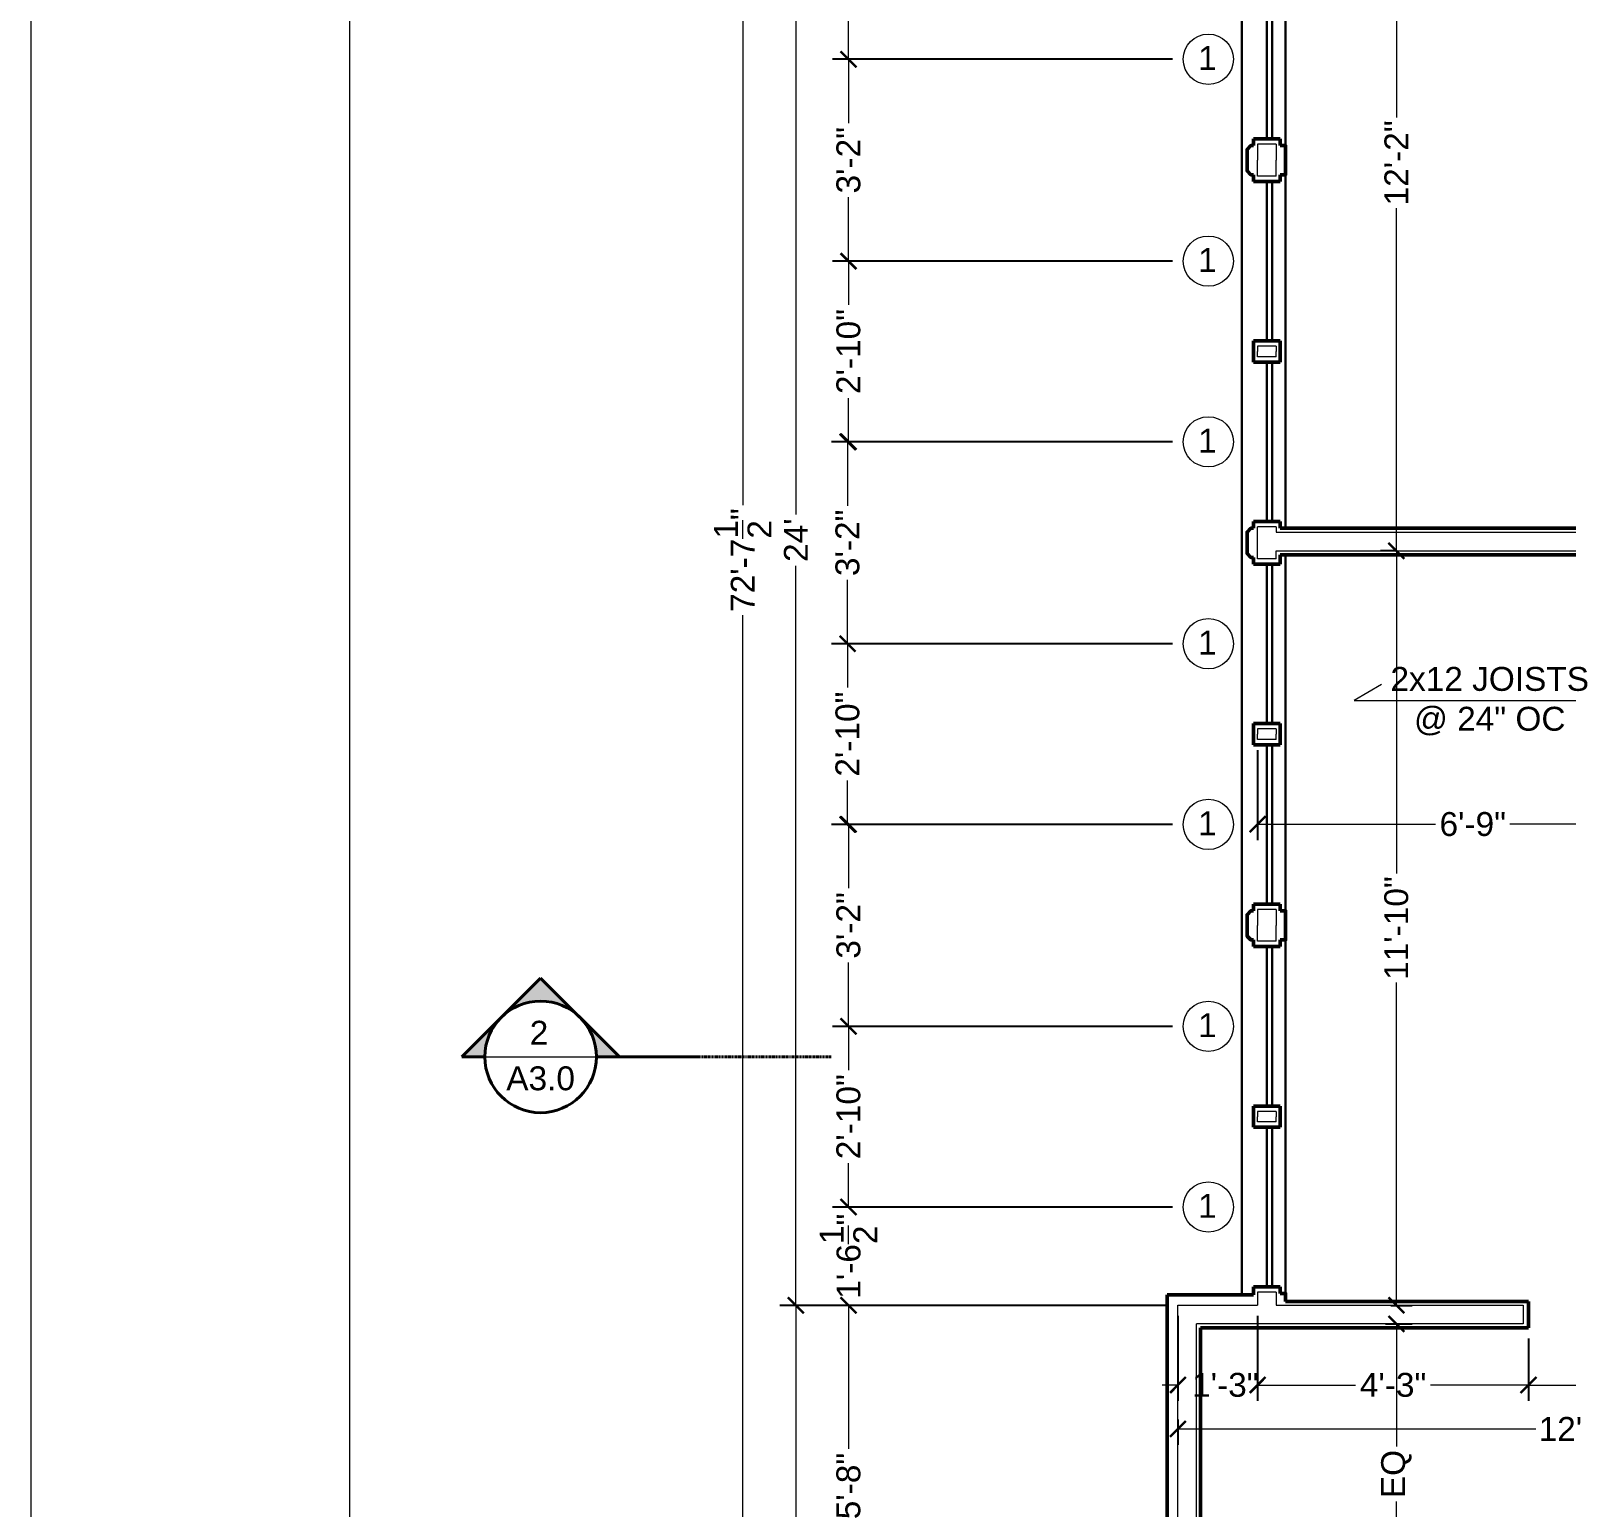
# Model space of a CAD drawing. Header units: inches. Extents: x -4969 to 16721, y 2489 to 24693.
# Drawn here: x 84 to 373.1, y 7259.3 to 7537.1 of the extents above; entities that cross this region are included whole.
import ezdxf

# ---------------------------------------------------------------- set-up
doc = ezdxf.new("R2010")
doc.units = ezdxf.units.IN
doc.header["$MEASUREMENT"] = 0
doc.linetypes.add('CENTER', pattern=[2, 1.25, -0.25, 0.25, -0.25])
doc.layers.get('0').update_dxf_attribs({"lineweight": 5})
doc.layers.add('0-NPLT', color=1, linetype='Continuous', plot=False)
for name, color, linetype, lineweight in [('1', 1, 'Continuous', 9), ('2', 6, 'Continuous', 20), ('3', 3, 'Continuous', 30), ('5', 4, 'Continuous', 50), ('A-DIMSx', 7, 'Continuous', 9), ('A-LINK', 7, 'Continuous', 40), ('A-SYMB', 7, 'Continuous', 20), ('A-TEXTx', 7, 'Continuous', 20)]:
    doc.layers.add(name, color=color, linetype=linetype, lineweight=lineweight)
doc.styles.get("Standard").update_dxf_attribs({"font": 'Arial.ttf'})
doc.dimstyles.get("Standard").update_dxf_attribs({"dimtxt": 3, "dimasz": 2, "dimexe": 0.03125, "dimexo": 0.0625, "dimgap": 0.03125, "dimtad": 0, "dimtoh": 1, "dimdec": 4, "dimlfac": 0.99985, "dimzin": 0, "dimdsep": 46, "dimlunit": 4, "dimtxsty": 'Standard', "dimblk": 'ARCHTICK', "dimblk1": 'ARCHTICK', "dimblk2": 'ARCHTICK', "dimcen": 0.09, "dimclrt": 256, "dimadec": 0, "dimazin": 0, "dimtfac": 1, "dimtdec": 4, "dimtofl": 0, "dimtmove": 0, "dimatfit": 3, "dimfxl": 1, "dimtolj": 1, "dimtzin": 0, "dimarcsym": 0})

# ---------------------------------------------------------------- blocks, each defined once
blk = doc.blocks.new('_ArchTick')
at = {"color": 0, "linetype": 'ByBlock', "lineweight": 0, "const_width": 0.15}
blk.add_lwpolyline([(-0.5, -0.5), (0.5, 0.5)], dxfattribs=at)
blk = doc.blocks.new('*D21')
at = {"layer": 'A-DIMSx', "color": 0, "lineweight": -2, "ltscale": 0.1, "transparency": 16777216}
for p, q in [((315, 7295.27), (315, 7279.28)), ((366, 7291.02), (366, 7279.28))]:
    blk.add_line(p, q, dxfattribs=at)
at = {"layer": 'A-DIMSx', "color": 0, "lineweight": 5, "ltscale": 0.1, "transparency": 16777216}
for p, q in [((315, 7282.28), (333.42, 7282.28)), ((366, 7282.28), (347.57, 7282.28))]:
    blk.add_line(p, q, dxfattribs=at)
at = {"layer": 'Defpoints', "color": 0, "ltscale": 0.1, "transparency": 16777216}
for p in [(315, 7297.27), (366, 7293.02), (366, 7282.28)]:
    blk.add_point(p, dxfattribs=at)
at = {"layer": 'A-DIMSx', "color": 0, "lineweight": 5, "ltscale": 0.1, "transparency": 16777216, "xscale": 3, "yscale": 3, "zscale": 3, "rotation": 180}
blk.add_blockref('_ArchTick', (315, 7282.28), dxfattribs=at)
at = {"layer": 'A-DIMSx', "color": 0, "lineweight": 5, "ltscale": 0.1, "transparency": 16777216, "xscale": 3, "yscale": 3, "zscale": 3}
blk.add_blockref('_ArchTick', (366, 7282.28), dxfattribs=at)
at = {"layer": 'A-DIMSx', "ltscale": 0.1, "transparency": 16777216, "insert": (340.5, 7282.28), "char_height": 4.5, "attachment_point": 5}
blk.add_mtext('\\A1;4\'-3"', dxfattribs=at)
blk = doc.blocks.new('*D24')
at = {"layer": 'A-DIMSx', "color": 0, "lineweight": -2, "ltscale": 0.1, "transparency": 16777216}
for p, q in [((300, 7275.79), (300, 7271.01)), ((444, 7274.82), (444, 7271.01))]:
    blk.add_line(p, q, dxfattribs=at)
at = {"layer": 'A-DIMSx', "color": 0, "lineweight": 5, "ltscale": 0.1, "transparency": 16777216}
for p, q in [((300, 7274.01), (367.39, 7274.01)), ((444, 7274.01), (376.6, 7274.01))]:
    blk.add_line(p, q, dxfattribs=at)
at = {"layer": 'Defpoints', "color": 0, "ltscale": 0.1, "transparency": 16777216}
for p in [(300, 7277.79), (444, 7276.82), (444, 7274.01)]:
    blk.add_point(p, dxfattribs=at)
at = {"layer": 'A-DIMSx', "color": 0, "lineweight": 5, "ltscale": 0.1, "transparency": 16777216, "xscale": 3, "yscale": 3, "zscale": 3, "rotation": 180}
blk.add_blockref('_ArchTick', (300, 7274.01), dxfattribs=at)
at = {"layer": 'A-DIMSx', "color": 0, "lineweight": 5, "ltscale": 0.1, "transparency": 16777216, "xscale": 3, "yscale": 3, "zscale": 3}
blk.add_blockref('_ArchTick', (444, 7274.01), dxfattribs=at)
at = {"layer": 'A-DIMSx', "ltscale": 0.1, "transparency": 16777216, "insert": (372, 7274.01), "char_height": 4.5, "attachment_point": 5}
blk.add_mtext("\\A1;12'", dxfattribs=at)
blk = doc.blocks.new('*D26')
at = {"layer": 'A-DIMSx', "color": 0, "lineweight": -2, "ltscale": 0.1, "transparency": 16777216}
for p, q in [((298, 7297.27), (234.97, 7297.27)), ((272, 7229.27), (234.97, 7229.27))]:
    blk.add_line(p, q, dxfattribs=at)
at = {"layer": 'A-DIMSx', "color": 0, "lineweight": 5, "ltscale": 0.1, "transparency": 16777216}
for p, q in [((237.97, 7297.27), (237.97, 7270.26)), ((237.97, 7229.27), (237.97, 7256.29))]:
    blk.add_line(p, q, dxfattribs=at)
at = {"layer": 'Defpoints', "color": 0, "ltscale": 0.1, "transparency": 16777216}
for p in [(300, 7297.27), (237.97, 7229.27), (274, 7229.27)]:
    blk.add_point(p, dxfattribs=at)
at = {"layer": 'A-DIMSx', "color": 0, "lineweight": 5, "ltscale": 0.1, "transparency": 16777216, "xscale": 3, "yscale": 3, "zscale": 3}
for p, rotation in [((237.97, 7297.27), 90), ((237.97, 7229.27), 270)]:
    blk.add_blockref('_ArchTick', p, dxfattribs=dict(at, rotation=rotation))
at = {"layer": 'A-DIMSx', "ltscale": 0.1, "transparency": 16777216, "insert": (237.97, 7263.27), "char_height": 4.5, "attachment_point": 5, "rotation": 90}
blk.add_mtext('\\A1;5\'-8"', dxfattribs=at)
blk = doc.blocks.new('*D29')
at = {"layer": 'A-DIMSx', "color": 0, "lineweight": -2, "ltscale": 0.1, "transparency": 16777216}
for p, q in [((298, 7297.27), (225.06, 7297.27)), ((298, 7105.27), (225.06, 7105.27))]:
    blk.add_line(p, q, dxfattribs=at)
at = {"layer": 'A-DIMSx', "color": 0, "lineweight": 5, "ltscale": 0.1, "transparency": 16777216}
for p, q in [((228.06, 7297.27), (228.06, 7205.88)), ((228.06, 7105.27), (228.06, 7196.67))]:
    blk.add_line(p, q, dxfattribs=at)
at = {"layer": 'Defpoints', "color": 0, "ltscale": 0.1, "transparency": 16777216}
for p in [(228.06, 7297.27), (300, 7297.27), (300, 7105.27)]:
    blk.add_point(p, dxfattribs=at)
at = {"layer": 'A-DIMSx', "color": 0, "lineweight": 5, "ltscale": 0.1, "transparency": 16777216, "xscale": 3, "yscale": 3, "zscale": 3}
for p, rotation in [((228.06, 7297.27), 90), ((228.06, 7105.27), 270)]:
    blk.add_blockref('_ArchTick', p, dxfattribs=dict(at, rotation=rotation))
at = {"layer": 'A-DIMSx', "ltscale": 0.1, "transparency": 16777216, "insert": (228.06, 7201.27), "char_height": 4.5, "attachment_point": 5, "rotation": 90}
blk.add_mtext("\\A1;16'", dxfattribs=at)
blk = doc.blocks.new('*D130')
at = {"layer": 'A-DIMSx', "color": 0, "lineweight": -2, "ltscale": 0.1, "transparency": 16777216}
for p, q in [((339.1, 7293.77), (344.12, 7293.77)), ((336.25, 7237.27), (344.12, 7237.27))]:
    blk.add_line(p, q, dxfattribs=at)
at = {"layer": 'A-DIMSx', "color": 0, "lineweight": 5, "ltscale": 0.1, "transparency": 16777216}
for p, q in [((341.12, 7293.77), (341.12, 7270.7)), ((341.12, 7237.27), (341.12, 7260.35))]:
    blk.add_line(p, q, dxfattribs=at)
at = {"layer": 'Defpoints', "color": 0, "ltscale": 0.1, "transparency": 16777216}
for p in [(337.1, 7293.77), (341.12, 7293.77), (334.25, 7237.27)]:
    blk.add_point(p, dxfattribs=at)
at = {"layer": 'A-DIMSx', "color": 0, "lineweight": 5, "ltscale": 0.1, "transparency": 16777216, "xscale": 3, "yscale": 3, "zscale": 3}
for p, rotation in [((341.12, 7293.77), 90), ((341.12, 7237.27), 270)]:
    blk.add_blockref('_ArchTick', p, dxfattribs=dict(at, rotation=rotation))
at = {"layer": 'A-DIMSx', "ltscale": 0.1, "transparency": 16777216, "insert": (341.12, 7265.52), "char_height": 4.5, "attachment_point": 5, "rotation": 90}
blk.add_mtext('\\A1;EQ', dxfattribs=at)
blk = doc.blocks.new('BORDER 11X17')
at = {"layer": '0-NPLT', "lineweight": 9, "ltscale": 0.1}
blk.add_lwpolyline([(29864.74, -10461.77), (29048.74, -10461.77), (29048.74, -10989.77), (29864.74, -10989.77), (29864.74, -10461.77)], dxfattribs=at)
blk.add_lwpolyline([(29792.74, -10473.77), (29078.74, -10473.77), (29078.74, -10977.77), (29792.74, -10977.77)], close=True, dxfattribs=at)
blk = doc.blocks.new('*D400')
at = {"layer": 'A-DIMSx', "color": 0, "lineweight": -2, "ltscale": 0.1, "transparency": 16777216}
for p, q in [((366, 7291.02), (366, 7279.28)), ((390, 7291.02), (390, 7279.28))]:
    blk.add_line(p, q, dxfattribs=at)
at = {"layer": 'A-DIMSx', "color": 0, "lineweight": 5, "ltscale": 0.1, "transparency": 16777216}
for p, q in [((366, 7282.28), (374.89, 7282.28)), ((390, 7282.28), (381.1, 7282.28))]:
    blk.add_line(p, q, dxfattribs=at)
at = {"layer": 'Defpoints', "color": 0, "ltscale": 0.1, "transparency": 16777216}
for p in [(366, 7293.02), (390, 7293.02), (390, 7282.28)]:
    blk.add_point(p, dxfattribs=at)
at = {"layer": 'A-DIMSx', "color": 0, "lineweight": 5, "ltscale": 0.1, "transparency": 16777216, "xscale": 3, "yscale": 3, "zscale": 3, "rotation": 180}
blk.add_blockref('_ArchTick', (366, 7282.28), dxfattribs=at)
at = {"layer": 'A-DIMSx', "color": 0, "lineweight": 5, "ltscale": 0.1, "transparency": 16777216, "xscale": 3, "yscale": 3, "zscale": 3}
blk.add_blockref('_ArchTick', (390, 7282.28), dxfattribs=at)
at = {"layer": 'A-DIMSx', "ltscale": 0.1, "transparency": 16777216, "insert": (378, 7282.28), "char_height": 4.5, "attachment_point": 5}
blk.add_mtext("\\A1;2'", dxfattribs=at)
blk = doc.blocks.new('*D405')
at = {"layer": 'A-DIMSx', "color": 0, "lineweight": 5, "ltscale": 0.1, "transparency": 16777216}
for p, q in [((237.97, 7315.77), (237.97, 7318.77)), ((237.97, 7297.27), (237.97, 7294.27))]:
    blk.add_line(p, q, dxfattribs=at)
at = {"layer": 'A-DIMSx', "color": 0, "lineweight": -2, "ltscale": 0.1, "transparency": 16777216}
for p, q in [((298.99, 7315.77), (234.97, 7315.77)), ((298, 7297.27), (234.97, 7297.27))]:
    blk.add_line(p, q, dxfattribs=at)
at = {"layer": 'Defpoints', "color": 0, "ltscale": 0.1, "transparency": 16777216}
for p in [(237.97, 7315.77), (300.99, 7315.77), (300, 7297.27)]:
    blk.add_point(p, dxfattribs=at)
at = {"layer": 'A-DIMSx', "color": 0, "lineweight": 5, "ltscale": 0.1, "transparency": 16777216, "xscale": 3, "yscale": 3, "zscale": 3}
for p, rotation in [((237.97, 7315.77), 270), ((237.97, 7297.27), 90)]:
    blk.add_blockref('_ArchTick', p, dxfattribs=dict(at, rotation=rotation))
at = {"layer": 'A-DIMSx', "ltscale": 0.1, "transparency": 16777216, "insert": (237.97, 7306.52), "char_height": 4.5, "attachment_point": 5, "rotation": 90}
blk.add_mtext('\\A1;1\'-6{\\H1x;\\S1/2;}"', dxfattribs=at)
blk = doc.blocks.new('glazed porch')
at = {"layer": '1'}
for p, q in [((3378.96, 7427.53), (3378.96, 7430.53)), ((3382.46, 7427.53), (3382.46, 7430.53)), ((3382.46, 7427.53), (3378.96, 7427.53)), ((3382.46, 7395.53), (3378.96, 7395.53)), ((3378.96, 7395.53), (3378.96, 7394.53)), ((3382.46, 7395.53), (3382.46, 7394.53))]:
    blk.add_line(p, q, dxfattribs=at)
at = {"layer": '3'}
for p, q in [((3375.96, 7394.53), (3375.96, 7430.53)), ((3384.21, 7427.78), (3384.21, 7394.53)), ((3380.68, 7396.53), (3380.68, 7426.53)), ((3381.68, 7396.53), (3381.68, 7426.53))]:
    blk.add_line(p, q, dxfattribs=at)
at = {"layer": '5'}
for p, q in [((3378.21, 7426.53), (3378.21, 7427.78)), ((3383.21, 7426.53), (3383.21, 7427.78)), ((3383.21, 7426.53), (3378.21, 7426.53)), ((3383.21, 7396.53), (3378.21, 7396.53)), ((3378.21, 7396.53), (3378.21, 7394.53)), ((3383.21, 7396.53), (3383.21, 7394.53))]:
    blk.add_line(p, q, dxfattribs=at)
for points in [[(3376.96, 7430.53), (3376.96, 7428.53), (3377.71, 7427.78), (3378.21, 7427.78)], [(3384.21, 7430.53), (3384.21, 7427.78), (3383.21, 7427.78)]]:
    blk.add_lwpolyline(points, dxfattribs=at)
blk = doc.blocks.new('*D427')
at = {"layer": 'A-DIMSx', "color": 0, "lineweight": -2, "ltscale": 0.1, "transparency": 16777216}
for p, q in [((298.99, 7349.77), (234.97, 7349.77)), ((298.99, 7315.77), (234.97, 7315.77))]:
    blk.add_line(p, q, dxfattribs=at)
at = {"layer": 'A-DIMSx', "color": 0, "lineweight": 5, "ltscale": 0.1, "transparency": 16777216}
for p, q in [((237.97, 7349.77), (237.97, 7341.54)), ((237.97, 7315.77), (237.97, 7324.01))]:
    blk.add_line(p, q, dxfattribs=at)
at = {"layer": 'Defpoints', "color": 0, "ltscale": 0.1, "transparency": 16777216}
for p in [(237.97, 7349.77), (300.99, 7349.77), (300.99, 7315.77)]:
    blk.add_point(p, dxfattribs=at)
at = {"layer": 'A-DIMSx', "color": 0, "lineweight": 5, "ltscale": 0.1, "transparency": 16777216, "xscale": 3, "yscale": 3, "zscale": 3}
for p, rotation in [((237.97, 7349.77), 90), ((237.97, 7315.77), 270)]:
    blk.add_blockref('_ArchTick', p, dxfattribs=dict(at, rotation=rotation))
at = {"layer": 'A-DIMSx', "ltscale": 0.1, "transparency": 16777216, "insert": (237.97, 7332.77), "char_height": 4.5, "attachment_point": 5, "rotation": 90}
blk.add_mtext('\\A1;2\'-10"', dxfattribs=at)
blk = doc.blocks.new('*D428')
at = {"layer": 'A-DIMSx', "color": 0, "lineweight": -2, "ltscale": 0.1, "transparency": 16777216}
for p, q in [((298.99, 7421.77), (234.79, 7421.77)), ((298.99, 7387.77), (234.79, 7387.77))]:
    blk.add_line(p, q, dxfattribs=at)
at = {"layer": 'A-DIMSx', "color": 0, "lineweight": 5, "ltscale": 0.1, "transparency": 16777216}
for p, q in [((237.79, 7421.77), (237.79, 7413.54)), ((237.79, 7387.77), (237.79, 7396.01))]:
    blk.add_line(p, q, dxfattribs=at)
at = {"layer": 'Defpoints', "color": 0, "ltscale": 0.1, "transparency": 16777216}
for p in [(237.79, 7421.77), (300.99, 7421.77), (300.99, 7387.77)]:
    blk.add_point(p, dxfattribs=at)
at = {"layer": 'A-DIMSx', "color": 0, "lineweight": 5, "ltscale": 0.1, "transparency": 16777216, "xscale": 3, "yscale": 3, "zscale": 3}
for p, rotation in [((237.79, 7421.77), 90), ((237.79, 7387.77), 270)]:
    blk.add_blockref('_ArchTick', p, dxfattribs=dict(at, rotation=rotation))
at = {"layer": 'A-DIMSx', "ltscale": 0.1, "transparency": 16777216, "insert": (237.79, 7404.77), "char_height": 4.5, "attachment_point": 5, "rotation": 90}
blk.add_mtext('\\A1;2\'-10"', dxfattribs=at)
blk = doc.blocks.new('*D429')
at = {"layer": 'A-DIMSx', "color": 0, "lineweight": -2, "ltscale": 0.1, "transparency": 16777216}
for p, q in [((298.99, 7459.77), (234.79, 7459.77)), ((298.99, 7421.77), (234.79, 7421.77))]:
    blk.add_line(p, q, dxfattribs=at)
at = {"layer": 'A-DIMSx', "color": 0, "lineweight": 5, "ltscale": 0.1, "transparency": 16777216}
for p, q in [((237.79, 7459.77), (237.79, 7447.75)), ((237.79, 7421.77), (237.79, 7433.8))]:
    blk.add_line(p, q, dxfattribs=at)
at = {"layer": 'Defpoints', "color": 0, "ltscale": 0.1, "transparency": 16777216}
for p in [(237.79, 7459.77), (300.99, 7459.77), (300.99, 7421.77)]:
    blk.add_point(p, dxfattribs=at)
at = {"layer": 'A-DIMSx', "color": 0, "lineweight": 5, "ltscale": 0.1, "transparency": 16777216, "xscale": 3, "yscale": 3, "zscale": 3}
for p, rotation in [((237.79, 7459.77), 90), ((237.79, 7421.77), 270)]:
    blk.add_blockref('_ArchTick', p, dxfattribs=dict(at, rotation=rotation))
at = {"layer": 'A-DIMSx', "ltscale": 0.1, "transparency": 16777216, "insert": (237.79, 7440.77), "char_height": 4.5, "attachment_point": 5, "rotation": 90}
blk.add_mtext('\\A1;3\'-2"', dxfattribs=at)
blk = doc.blocks.new('*D430')
at = {"layer": 'A-DIMSx', "color": 0, "lineweight": -2, "ltscale": 0.1, "transparency": 16777216}
for p, q in [((298.99, 7493.77), (234.97, 7493.77)), ((298.99, 7459.77), (234.97, 7459.77))]:
    blk.add_line(p, q, dxfattribs=at)
at = {"layer": 'A-DIMSx', "color": 0, "lineweight": 5, "ltscale": 0.1, "transparency": 16777216}
for p, q in [((237.97, 7493.77), (237.97, 7485.54)), ((237.97, 7459.77), (237.97, 7468.01))]:
    blk.add_line(p, q, dxfattribs=at)
at = {"layer": 'Defpoints', "color": 0, "ltscale": 0.1, "transparency": 16777216}
for p in [(237.97, 7493.77), (300.99, 7493.77), (300.99, 7459.77)]:
    blk.add_point(p, dxfattribs=at)
at = {"layer": 'A-DIMSx', "color": 0, "lineweight": 5, "ltscale": 0.1, "transparency": 16777216, "xscale": 3, "yscale": 3, "zscale": 3}
for p, rotation in [((237.97, 7493.77), 90), ((237.97, 7459.77), 270)]:
    blk.add_blockref('_ArchTick', p, dxfattribs=dict(at, rotation=rotation))
at = {"layer": 'A-DIMSx', "ltscale": 0.1, "transparency": 16777216, "insert": (237.97, 7476.77), "char_height": 4.5, "attachment_point": 5, "rotation": 90}
blk.add_mtext('\\A1;2\'-10"', dxfattribs=at)
blk = doc.blocks.new('*D431')
at = {"layer": 'A-DIMSx', "color": 0, "lineweight": -2, "ltscale": 0.1, "transparency": 16777216}
for p, q in [((298.99, 7531.77), (234.97, 7531.77)), ((298.99, 7493.77), (234.97, 7493.77))]:
    blk.add_line(p, q, dxfattribs=at)
at = {"layer": 'A-DIMSx', "color": 0, "lineweight": 5, "ltscale": 0.1, "transparency": 16777216}
for p, q in [((237.97, 7531.77), (237.97, 7519.75)), ((237.97, 7493.77), (237.97, 7505.8))]:
    blk.add_line(p, q, dxfattribs=at)
at = {"layer": 'Defpoints', "color": 0, "ltscale": 0.1, "transparency": 16777216}
for p in [(237.97, 7531.77), (300.99, 7531.77), (300.99, 7493.77)]:
    blk.add_point(p, dxfattribs=at)
at = {"layer": 'A-DIMSx', "color": 0, "lineweight": 5, "ltscale": 0.1, "transparency": 16777216, "xscale": 3, "yscale": 3, "zscale": 3}
for p, rotation in [((237.97, 7531.77), 90), ((237.97, 7493.77), 270)]:
    blk.add_blockref('_ArchTick', p, dxfattribs=dict(at, rotation=rotation))
at = {"layer": 'A-DIMSx', "ltscale": 0.1, "transparency": 16777216, "insert": (237.97, 7512.77), "char_height": 4.5, "attachment_point": 5, "rotation": 90}
blk.add_mtext('\\A1;3\'-2"', dxfattribs=at)
blk = doc.blocks.new('*D432')
at = {"layer": 'A-DIMSx', "color": 0, "lineweight": -2, "ltscale": 0.1, "transparency": 16777216}
for p, q in [((298.99, 7565.77), (234.97, 7565.77)), ((298.99, 7531.77), (234.97, 7531.77))]:
    blk.add_line(p, q, dxfattribs=at)
at = {"layer": 'A-DIMSx', "color": 0, "lineweight": 5, "ltscale": 0.1, "transparency": 16777216}
for p, q in [((237.97, 7565.77), (237.97, 7557.54)), ((237.97, 7531.77), (237.97, 7540.01))]:
    blk.add_line(p, q, dxfattribs=at)
at = {"layer": 'Defpoints', "color": 0, "ltscale": 0.1, "transparency": 16777216}
for p in [(237.97, 7565.77), (300.99, 7565.77), (300.99, 7531.77)]:
    blk.add_point(p, dxfattribs=at)
at = {"layer": 'A-DIMSx', "color": 0, "lineweight": 5, "ltscale": 0.1, "transparency": 16777216, "xscale": 3, "yscale": 3, "zscale": 3}
for p, rotation in [((237.97, 7565.77), 90), ((237.97, 7531.77), 270)]:
    blk.add_blockref('_ArchTick', p, dxfattribs=dict(at, rotation=rotation))
at = {"layer": 'A-DIMSx', "ltscale": 0.1, "transparency": 16777216, "insert": (237.97, 7548.77), "char_height": 4.5, "attachment_point": 5, "rotation": 90}
blk.add_mtext('\\A1;2\'-10"', dxfattribs=at)
blk = doc.blocks.new('*D434')
at = {"layer": 'A-DIMSx', "color": 0, "lineweight": -2, "ltscale": 0.1, "transparency": 16777216}
for p, q in [((311, 7585.27), (225.06, 7585.27)), ((298, 7297.27), (225.06, 7297.27))]:
    blk.add_line(p, q, dxfattribs=at)
at = {"layer": 'A-DIMSx', "color": 0, "lineweight": 5, "ltscale": 0.1, "transparency": 16777216}
for p, q in [((228.06, 7585.27), (228.06, 7446.13)), ((228.06, 7297.27), (228.06, 7436.42))]:
    blk.add_line(p, q, dxfattribs=at)
at = {"layer": 'Defpoints', "color": 0, "ltscale": 0.1, "transparency": 16777216}
for p in [(228.06, 7585.27), (313, 7585.27), (300, 7297.27)]:
    blk.add_point(p, dxfattribs=at)
at = {"layer": 'A-DIMSx', "color": 0, "lineweight": 5, "ltscale": 0.1, "transparency": 16777216, "xscale": 3, "yscale": 3, "zscale": 3}
for p, rotation in [((228.06, 7585.27), 90), ((228.06, 7297.27), 270)]:
    blk.add_blockref('_ArchTick', p, dxfattribs=dict(at, rotation=rotation))
at = {"layer": 'A-DIMSx', "ltscale": 0.1, "transparency": 16777216, "insert": (228.06, 7441.27), "char_height": 4.5, "attachment_point": 5, "rotation": 90}
blk.add_mtext("\\A1;24'", dxfattribs=at)
blk = doc.blocks.new('*D435')
at = {"layer": 'A-DIMSx', "color": 0, "lineweight": -2, "ltscale": 0.1, "transparency": 16777216}
for p, q in [((340.98, 7439.27), (338.12, 7439.27)), ((340.08, 7297.27), (344.12, 7297.27))]:
    blk.add_line(p, q, dxfattribs=at)
at = {"layer": 'A-DIMSx', "color": 0, "lineweight": 5, "ltscale": 0.1, "transparency": 16777216}
for p, q in [((341.12, 7439.27), (341.12, 7378.54)), ((341.12, 7297.27), (341.12, 7358.01))]:
    blk.add_line(p, q, dxfattribs=at)
at = {"layer": 'Defpoints', "color": 0, "ltscale": 0.1, "transparency": 16777216}
for p in [(341.12, 7439.27), (342.98, 7439.27), (338.08, 7297.27)]:
    blk.add_point(p, dxfattribs=at)
at = {"layer": 'A-DIMSx', "color": 0, "lineweight": 5, "ltscale": 0.1, "transparency": 16777216, "xscale": 3, "yscale": 3, "zscale": 3}
for p, rotation in [((341.12, 7439.27), 90), ((341.12, 7297.27), 270)]:
    blk.add_blockref('_ArchTick', p, dxfattribs=dict(at, rotation=rotation))
at = {"layer": 'A-DIMSx', "ltscale": 0.1, "transparency": 16777216, "insert": (341.12, 7368.27), "char_height": 4.5, "attachment_point": 5, "rotation": 90}
blk.add_mtext('\\A1;11\'-10"', dxfattribs=at)
blk = doc.blocks.new('*D436')
at = {"layer": 'A-DIMSx', "color": 0, "lineweight": -2, "ltscale": 0.1, "transparency": 16777216}
for p, q in [((348, 7585.27), (338.12, 7585.27)), ((340.98, 7439.27), (338.12, 7439.27))]:
    blk.add_line(p, q, dxfattribs=at)
at = {"layer": 'A-DIMSx', "color": 0, "lineweight": 5, "ltscale": 0.1, "transparency": 16777216}
for p, q in [((341.12, 7585.27), (341.12, 7520.79)), ((341.12, 7439.27), (341.12, 7503.76))]:
    blk.add_line(p, q, dxfattribs=at)
at = {"layer": 'Defpoints', "color": 0, "ltscale": 0.1, "transparency": 16777216}
for p in [(341.12, 7585.27), (350, 7585.27), (342.98, 7439.27)]:
    blk.add_point(p, dxfattribs=at)
at = {"layer": 'A-DIMSx', "color": 0, "lineweight": 5, "ltscale": 0.1, "transparency": 16777216, "xscale": 3, "yscale": 3, "zscale": 3}
for p, rotation in [((341.12, 7585.27), 90), ((341.12, 7439.27), 270)]:
    blk.add_blockref('_ArchTick', p, dxfattribs=dict(at, rotation=rotation))
at = {"layer": 'A-DIMSx', "ltscale": 0.1, "transparency": 16777216, "insert": (341.12, 7512.27), "char_height": 4.5, "attachment_point": 5, "rotation": 90}
blk.add_mtext('\\A1;12\'-2"', dxfattribs=at)
blk = doc.blocks.new('*D504')
at = {"layer": 'A-DIMSx', "color": 0, "lineweight": -2, "ltscale": 0.1, "transparency": 16777216}
for p, q in [((361.47, 7873.27), (215.06, 7873.27)), ((454, 7001.77), (215.06, 7001.77))]:
    blk.add_line(p, q, dxfattribs=at)
at = {"layer": 'A-DIMSx', "color": 0, "lineweight": 5, "ltscale": 0.1, "transparency": 16777216}
for p, q in [((218.06, 7873.27), (218.06, 7447.88)), ((218.06, 7001.77), (218.06, 7427.17))]:
    blk.add_line(p, q, dxfattribs=at)
at = {"layer": 'Defpoints', "color": 0, "ltscale": 0.1, "transparency": 16777216}
for p in [(218.06, 7873.27), (363.47, 7873.27), (456, 7001.77)]:
    blk.add_point(p, dxfattribs=at)
at = {"layer": 'A-DIMSx', "color": 0, "lineweight": 5, "ltscale": 0.1, "transparency": 16777216, "xscale": 3, "yscale": 3, "zscale": 3}
for p, rotation in [((218.06, 7873.27), 90), ((218.06, 7001.77), 270)]:
    blk.add_blockref('_ArchTick', p, dxfattribs=dict(at, rotation=rotation))
at = {"layer": 'A-DIMSx', "ltscale": 0.1, "transparency": 16777216, "insert": (218.06, 7437.52), "char_height": 4.5, "attachment_point": 5, "rotation": 90}
blk.add_mtext('\\A1;72\'-7{\\H1x;\\S1/2;}"', dxfattribs=at)
blk = doc.blocks.new('*D512')
at = {"layer": 'A-DIMSx', "color": 0, "lineweight": -2, "ltscale": 0.1, "transparency": 16777216}
for p, q in [((298.99, 7387.77), (234.97, 7387.77)), ((298.99, 7349.77), (234.97, 7349.77))]:
    blk.add_line(p, q, dxfattribs=at)
at = {"layer": 'A-DIMSx', "color": 0, "lineweight": 5, "ltscale": 0.1, "transparency": 16777216}
for p, q in [((237.97, 7387.77), (237.97, 7375.75)), ((237.97, 7349.77), (237.97, 7361.8))]:
    blk.add_line(p, q, dxfattribs=at)
at = {"layer": 'Defpoints', "color": 0, "ltscale": 0.1, "transparency": 16777216}
for p in [(237.97, 7387.77), (300.99, 7387.77), (300.99, 7349.77)]:
    blk.add_point(p, dxfattribs=at)
at = {"layer": 'A-DIMSx', "color": 0, "lineweight": 5, "ltscale": 0.1, "transparency": 16777216, "xscale": 3, "yscale": 3, "zscale": 3}
for p, rotation in [((237.97, 7387.77), 90), ((237.97, 7349.77), 270)]:
    blk.add_blockref('_ArchTick', p, dxfattribs=dict(at, rotation=rotation))
at = {"layer": 'A-DIMSx', "ltscale": 0.1, "transparency": 16777216, "insert": (237.97, 7368.77), "char_height": 4.5, "attachment_point": 5, "rotation": 90}
blk.add_mtext('\\A1;3\'-2"', dxfattribs=at)
blk = doc.blocks.new('*D567')
at = {"layer": 'A-DIMSx', "color": 0, "lineweight": -2, "ltscale": 0.1, "transparency": 16777216}
for p, q in [((300, 7295.27), (300, 7279.28)), ((315, 7295.27), (315, 7279.28))]:
    blk.add_line(p, q, dxfattribs=at)
at = {"layer": 'A-DIMSx', "color": 0, "lineweight": 5, "ltscale": 0.1, "transparency": 16777216}
for p, q in [((300, 7282.28), (297, 7282.28)), ((315, 7282.28), (318, 7282.28))]:
    blk.add_line(p, q, dxfattribs=at)
at = {"layer": 'Defpoints', "color": 0, "ltscale": 0.1, "transparency": 16777216}
for p in [(300, 7297.27), (315, 7297.27), (315, 7282.28)]:
    blk.add_point(p, dxfattribs=at)
at = {"layer": 'A-DIMSx', "color": 0, "lineweight": 5, "ltscale": 0.1, "transparency": 16777216, "xscale": 3, "yscale": 3, "zscale": 3}
blk.add_blockref('_ArchTick', (300, 7282.28), dxfattribs=at)
at = {"layer": 'A-DIMSx', "color": 0, "lineweight": 5, "ltscale": 0.1, "transparency": 16777216, "xscale": 3, "yscale": 3, "zscale": 3, "rotation": 180}
blk.add_blockref('_ArchTick', (315, 7282.28), dxfattribs=at)
at = {"layer": 'A-DIMSx', "ltscale": 0.1, "transparency": 16777216, "insert": (308.92, 7282.28), "char_height": 4.5, "attachment_point": 5}
blk.add_mtext('\\A1;1\'-3"', dxfattribs=at)
blk = doc.blocks.new('*D569')
at = {"layer": 'A-DIMSx', "color": 0, "lineweight": -2, "ltscale": 0.1, "transparency": 16777216}
for p, q in [((315, 7401.77), (315, 7384.82)), ((396, 7395.27), (396, 7384.82))]:
    blk.add_line(p, q, dxfattribs=at)
at = {"layer": 'A-DIMSx', "color": 0, "lineweight": 5, "ltscale": 0.1, "transparency": 16777216}
for p, q in [((315, 7387.82), (348.5, 7387.82)), ((396, 7387.82), (362.49, 7387.82))]:
    blk.add_line(p, q, dxfattribs=at)
at = {"layer": 'Defpoints', "color": 0, "ltscale": 0.1, "transparency": 16777216}
for p in [(315, 7403.77), (396, 7397.27), (315, 7387.82)]:
    blk.add_point(p, dxfattribs=at)
at = {"layer": 'A-DIMSx', "color": 0, "lineweight": 5, "ltscale": 0.1, "transparency": 16777216, "xscale": 3, "yscale": 3, "zscale": 3, "rotation": 180}
blk.add_blockref('_ArchTick', (315, 7387.82), dxfattribs=at)
at = {"layer": 'A-DIMSx', "color": 0, "lineweight": 5, "ltscale": 0.1, "transparency": 16777216, "xscale": 3, "yscale": 3, "zscale": 3}
blk.add_blockref('_ArchTick', (396, 7387.82), dxfattribs=at)
at = {"layer": 'A-DIMSx', "ltscale": 0.1, "transparency": 16777216, "insert": (355.5, 7387.82), "char_height": 4.5, "attachment_point": 5}
blk.add_mtext('\\A1;6\'-9"', dxfattribs=at)
blk = doc.blocks.new('Section Callout')
at = {"layer": 'A-LINK', "ltscale": 0.1}
h = blk.add_hatch(color=152, dxfattribs=at)
h.paths.add_polyline_path([(1891.06, 7392.5), (1883.64, 7385.08), (1891.06, 7377.65, -0.198912), (1887.98, 7385.08, -0.198912)])
h.paths.add_polyline_path([(1898.48, 7399.92), (1891.06, 7392.5, -0.198912), (1898.48, 7395.58)])
h.paths.add_polyline_path([(1891.06, 7377.65), (1898.48, 7370.23), (1898.48, 7374.58, -0.198912)])
at = {"layer": 'A-LINK', "color": 152, "ltscale": 0.1}
for p, q in [((1883.64, 7385.08), (1898.48, 7399.92)), ((1898.48, 7399.92), (1898.48, 7395.58)), ((1883.64, 7385.08), (1898.48, 7370.23)), ((1898.48, 7374.58), (1898.48, 7370.23)), ((1898.48, 7370.23), (1898.48, 7355.49))]:
    blk.add_line(p, q, dxfattribs=at)
blk.add_circle((1898.48, 7385.08), 10.5, dxfattribs=at)

msp = doc.modelspace()

# ---------------------------------------------------------------- linework, layer by layer
at = {"layer": '1'}
for p, q in [((314.9965993, 7475.7747155), (314.9965993, 7476.7747155)), ((318.4965993, 7475.7747155), (318.4965993, 7476.7747155)), ((318.4965993, 7475.7747155), (314.9965993, 7475.7747155)), ((314.9965992, 7437.7747155), (314.9965992, 7443.7747155)), ((318.4965993, 7443.7747155), (314.9965992, 7443.7747155)), ((318.4965993, 7443.7747155), (318.4965993, 7442.7747155)), ((318.4965993, 7442.7747155), (395.9965993, 7442.7747155)), ((318.4965992, 7439.2747155), (395.9965993, 7439.2747155)), ((318.4965992, 7437.7747155), (318.4965992, 7439.2747155)), ((318.4965992, 7437.7747155), (314.9965992, 7437.7747155)), ((318.4965993, 7405.7747155), (314.9965993, 7405.7747155)), ((314.9965993, 7405.7747155), (314.9965993, 7404.7747155)), ((318.4965993, 7405.7747155), (318.4965993, 7404.7747155)), ((314.9965993, 7331.7747155), (314.9965993, 7332.7747155)), ((318.4965993, 7331.7747155), (318.4965993, 7332.7747155)), ((318.4965993, 7331.7747155), (314.9965993, 7331.7747155)), ((299.9965993, 7105.2747155), (299.9965993, 7297.2747155)), ((299.9965993, 7297.2747155), (314.9965993, 7297.2747155)), ((318.4965993, 7299.7747155), (314.9965993, 7299.7747155)), ((314.9965993, 7299.7747155), (314.9965993, 7297.2747155)), ((318.4965993, 7299.7747155), (318.4965993, 7297.2747155)), ((318.4965993, 7297.2747155), (364.9961259, 7297.2747155)), ((364.9961259, 7297.2747155), (364.9961259, 7293.7747155)), ((364.9961259, 7293.7747155), (303.4965993, 7293.7747155)), ((303.4965993, 7108.7747155), (303.4965993, 7293.7747155))]:
    msp.add_line(p, q, dxfattribs=at)
at = {"layer": '2', "color": 152, "ltscale": 0.1}
msp.add_line((169.5072252, 7344.0247155), (190.5072252, 7344.0247155), dxfattribs=at)
at = {"layer": '2', "ltscale": 0.25}
msp.add_lwpolyline([(338.3379223, 7414.1028535), (333.1417699, 7411.1028535), (382.1296672, 7411.1028535), (376.9335148, 7408.1028535)], dxfattribs=at)
at = {"layer": '3'}
for p, q in [((311.9965993, 7476.7747155), (311.9965993, 7440.7747155)), ((320.2465993, 7443.5232329), (320.2465993, 7476.7747155)), ((316.7206886, 7474.7747155), (316.7206887, 7444.7747155)), ((317.7206886, 7474.7747155), (317.7206887, 7444.7747155)), ((311.9965993, 7404.7747155), (311.9965993, 7440.7747155)), ((316.7206886, 7406.7747155), (316.7206886, 7436.7747155)), ((317.7206886, 7406.7747155), (317.7206886, 7436.7747155)), ((320.2465993, 7438.5247155), (320.2465993, 7404.7747155)), ((311.9965993, 7332.7747155), (311.9965993, 7299.2747155)), ((320.2465993, 7299.5232329), (320.2465993, 7332.7747155)), ((316.7206886, 7330.7747155), (316.7206887, 7300.7747155)), ((317.7206886, 7330.7747155), (317.7206887, 7300.7747155))]:
    msp.add_line(p, q, dxfattribs=at)
at = {"layer": '5'}
for p, q in [((314.2465993, 7474.7747155), (314.2465993, 7476.7747155)), ((319.2465993, 7474.7747155), (319.2465993, 7476.7747155)), ((319.2465993, 7474.7747155), (314.2465993, 7474.7747155)), ((319.2465993, 7444.7747155), (314.2465993, 7444.7747155)), ((314.2465993, 7444.7747155), (314.2465993, 7443.5247155)), ((319.2465993, 7444.7747155), (319.2465993, 7443.5247155)), ((320.2465993, 7443.5232329), (395.2465993, 7443.5247155)), ((314.2465992, 7436.7747155), (314.2465992, 7438.0247155)), ((319.2465993, 7436.7747155), (314.2465992, 7436.7747155)), ((319.2465992, 7438.5247155), (395.2465993, 7438.5247155)), ((319.2465992, 7436.7747155), (319.2465992, 7438.5247155)), ((319.2465993, 7406.7747155), (314.2465993, 7406.7747155)), ((314.2465993, 7406.7747155), (314.2465993, 7404.7747155)), ((319.2465993, 7406.7747155), (319.2465993, 7404.7747155)), ((314.2465993, 7330.7747155), (314.2465993, 7332.7747155)), ((319.2465993, 7330.7747155), (319.2465993, 7332.7747155)), ((319.2465993, 7330.7747155), (314.2465993, 7330.7747155)), ((319.2465993, 7300.7747155), (314.2465993, 7300.7747155)), ((314.2465993, 7300.7747155), (314.2465993, 7299.2747155)), ((319.2465993, 7300.7747155), (319.2465993, 7299.5247155)), ((297.9965993, 7299.2747155), (314.2465993, 7299.2747155)), ((297.9965993, 7229.2747155), (297.9965993, 7299.2747155)), ((320.2465994, 7298.0247155), (365.9961259, 7298.0247155)), ((365.9961259, 7298.0247155), (365.9961259, 7293.0247155)), ((365.9961259, 7293.0247155), (304.2465993, 7293.0247155)), ((304.2465993, 7293.0247155), (304.2465993, 7109.5247155))]:
    msp.add_line(p, q, dxfattribs=at)
for points in [[(312.9965993, 7440.7747155), (312.9965993, 7442.7747155), (313.7465993, 7443.5247155), (314.2465993, 7443.5247155)], [(320.2465994, 7443.5232329), (319.2465994, 7443.5247155)], [(312.9965993, 7440.7747155), (312.9965993, 7438.7747155), (313.7465993, 7438.0247155), (314.2465992, 7438.0247155)], [(320.2465994, 7298.0247155), (320.2465994, 7299.5232329), (319.2465994, 7299.5247155)]]:
    msp.add_lwpolyline(points, dxfattribs=at)
at = {"layer": 'A-LINK', "color": 152, "linetype": 'CENTER', "ltscale": 0.15}
msp.add_line((192.7351472, 7344.0247155), (234.7170427, 7344.0247155), dxfattribs=at)
at = {"layer": 'A-SYMB', "ltscale": 0.25}
for centre in [(305.7206886, 7531.7747155), (305.7206886, 7493.7747155), (305.7206886, 7459.7747155), (305.7206886, 7421.7747155), (305.7206886, 7387.7747155), (305.7206886, 7349.7747155), (305.7206886, 7315.7747155)]:
    msp.add_circle(centre, 4.729898, dxfattribs=at)

# ---------------------------------------------------------------- block references
at = {"ltscale": 0.1, "xscale": 2, "yscale": 2, "zscale": 2}
msp.add_blockref('BORDER 11X17', (-58013.4783869, 28882.0450796), dxfattribs=at)
at = {"color": 152, "ltscale": 0.25, "xscale": -1}
for p, rotation in [((-3063.9610948, 14943.3026454), 180.0000000729038), ((-3063.9610948, 14799.3026454), 180.0000000729037)]:
    msp.add_blockref('glazed porch', p, dxfattribs=dict(at, rotation=rotation))
at = {"color": 152, "ltscale": 0.25, "rotation": 359.9999999270962}
for p in [(-3063.9610948, 82.2467856), (-3063.9610948, -61.7532145)]:
    msp.add_blockref('glazed porch', p, dxfattribs=at)
at = {"color": 152, "ltscale": 0.1, "xscale": -1, "rotation": 89.99999999999984}
msp.add_blockref('Section Callout', (7565.0828089, 9242.5096664), dxfattribs=at)

# ---------------------------------------------------------------- texts
at = {"layer": 'A-LINK', "color": 152, "ltscale": 0.1, "attachment_point": 5}
for s, insert, char_height, width in [('2', (179.6970821, 7348.5680665), 4.5, 9.771161836), ('{\\H0.75x;A3.0}', (180.0029674, 7339.9647513), 6, 9.85131083)]:
    msp.add_mtext(s, dxfattribs=dict(at, insert=insert, char_height=char_height, width=width))
at = {"layer": 'A-TEXTx', "ltscale": 0.5, "char_height": 4.5}
for s, insert, width, attachment_point in [('{1}', (305.5431228, 7531.9942938), 5.465913137, 5), ('{1}', (305.5431228, 7493.9942938), 5.465913137, 5), ('{1}', (305.5431228, 7459.9942938), 5.465913137, 5), ('{1}', (305.5431228, 7421.9942938), 5.465913137, 5), ('2x12 JOISTS \\P@ 24" OC', (358.6983871, 7417.4106019), 65.165552809, 2), ('{1}', (305.5431228, 7387.9942938), 5.465913137, 5), ('{1}', (305.5431228, 7349.9942937), 5.465913137, 5), ('{1}', (305.5431228, 7315.9942937), 5.465913137, 5)]:
    msp.add_mtext(s, dxfattribs=dict(at, insert=insert, width=width, attachment_point=attachment_point))

# ---------------------------------------------------------------- dimensions: what is measured, and where the dimension line sits
at = {"layer": 'A-DIMSx', "ltscale": 0.1}
for base, p1, p2, override, picture, middle in [((218.0635148137, 7873.2747154682), (455.9965992748, 7001.7747163615), (363.4707772694, 7873.2747154682), {"dimtxt": 4.5, "dimasz": 3, "dimexe": 3, "dimexo": 2, "dimgap": 1, "dimlfac": -47.9928, "dimlwd": 5}, '*D504', (218.0635148137, 7437.5247159148)), ((228.0635148, 7585.2747155), (299.9965993, 7297.2747155), (312.9965993, 7585.2747155), {"dimtxt": 4.5, "dimasz": 3, "dimexe": 3, "dimexo": 2, "dimgap": 1, "dimlfac": -47.9928, "dimlwd": 5}, '*D434', (228.0635148, 7441.2747155)), ((341.1217434, 7585.2747155), (342.9847127, 7439.2747155), (349.9965993, 7585.2747155), {"dimtxt": 4.5, "dimasz": 3, "dimexe": 3, "dimexo": 2, "dimgap": 1, "dimlfac": -47.9928, "dimlwd": 5}, '*D436', (341.1217434, 7512.2747155)), ((237.9745092, 7565.7747155), (300.9907907, 7531.7747155), (300.9907907, 7565.7747155), {"dimtxt": 4.5, "dimasz": 3, "dimexe": 3, "dimexo": 2, "dimgap": 1, "dimlfac": -47.9928, "dimlwd": 5}, '*D432', (237.9745092, 7548.7747155)), ((237.9745092, 7531.7747155), (300.9907907, 7493.7747155), (300.9907907, 7531.7747155), {"dimtxt": 4.5, "dimasz": 3, "dimexe": 3, "dimexo": 2, "dimgap": 1, "dimlfac": -47.9928, "dimlwd": 5}, '*D431', (237.9745092, 7512.7747155)), ((237.9745092, 7493.7747155), (300.9907907, 7459.7747155), (300.9907907, 7493.7747155), {"dimtxt": 4.5, "dimasz": 3, "dimexe": 3, "dimexo": 2, "dimgap": 1, "dimlfac": -47.9928, "dimlwd": 5}, '*D430', (237.9745092, 7476.7747155)), ((237.7870092, 7459.7747155), (300.9907907, 7421.7747155), (300.9907907, 7459.7747155), {"dimtxt": 4.5, "dimasz": 3, "dimexe": 3, "dimexo": 2, "dimgap": 1, "dimlfac": -47.9928, "dimlwd": 5}, '*D429', (237.7870092, 7440.7747155)), ((341.1217434, 7439.2747155), (338.079027, 7297.2747155), (342.9847127, 7439.2747155), {"dimtxt": 4.5, "dimasz": 3, "dimexe": 3, "dimexo": 2, "dimgap": 1, "dimlfac": -47.9928, "dimlwd": 5}, '*D435', (341.1217434, 7368.2747155)), ((237.7870092, 7421.7747155), (300.9907907, 7387.7747155), (300.9907907, 7421.7747155), {"dimtxt": 4.5, "dimasz": 3, "dimexe": 3, "dimexo": 2, "dimgap": 1, "dimlfac": -47.9928, "dimlwd": 5}, '*D428', (237.7870092, 7404.7747155)), ((237.9745092, 7387.7747155), (300.9907907, 7349.7747155), (300.9907907, 7387.7747155), {"dimtxt": 4.5, "dimasz": 3, "dimexe": 3, "dimexo": 2, "dimgap": 1, "dimlfac": 0.99985, "dimlwd": 5}, '*D512', (237.9745092, 7368.7747155)), ((237.9745092, 7349.7747155), (300.9907907, 7315.7747155), (300.9907907, 7349.7747155), {"dimtxt": 4.5, "dimasz": 3, "dimexe": 3, "dimexo": 2, "dimgap": 1, "dimlfac": -47.9928, "dimlwd": 5}, '*D427', (237.9745092, 7332.7747155)), ((237.9745092, 7315.7747155), (299.9965993, 7297.2747155), (300.9907907, 7315.7747155), {"dimtxt": 4.5, "dimasz": 3, "dimexe": 3, "dimexo": 2, "dimgap": 1, "dimlfac": -47.9928, "dimlwd": 5}, '*D405', (237.9745092, 7306.5247155)), ((228.0635148, 7297.2747155), (299.9965993, 7105.2747155), (299.9965993, 7297.2747155), {"dimtxt": 4.5, "dimasz": 3, "dimexe": 3, "dimexo": 2, "dimgap": 1, "dimlfac": -47.9928, "dimlwd": 5}, '*D29', (228.0635148, 7201.2747155)), ((237.9745092, 7229.2747155), (299.9965993, 7297.2747155), (273.9965993, 7229.2747155), {"dimtxt": 4.5, "dimasz": 3, "dimexe": 3, "dimexo": 2, "dimgap": 1, "dimlfac": -47.9928, "dimlwd": 5}, '*D26', (237.9745092, 7263.2747155))]:
    dim = msp.add_linear_dim(base=base, p1=p1, p2=p2, angle=90, dimstyle='Standard', override=override, dxfattribs=at)
    dim.commit()
    dim.dimension.update_dxf_attribs({"geometry": picture, "text_midpoint": middle})
for base, p1, p2, override, picture, middle in [((314.9965992731, 7387.8167336302), (395.9965992731, 7397.2747154682), (314.9965992731, 7403.774715491), {"dimtxt": 4.5, "dimasz": 3, "dimexe": 3, "dimexo": 2, "dimgap": 1, "dimlfac": 0.99985, "dimlwd": 5}, '*D569', (355.4965992731, 7387.8167336302)), ((365.9961259, 7282.2801873), (314.9965993, 7297.2747155), (365.9961259, 7293.0247155), {"dimtxt": 4.5, "dimasz": 3, "dimexe": 3, "dimexo": 2, "dimgap": 1, "dimlfac": -47.9928, "dimlwd": 5}, '*D21', (340.4963626, 7282.2801873)), ((389.9961259, 7282.2801873), (365.9961259, 7293.0247155), (389.9961259, 7293.0247155), {"dimtxt": 4.5, "dimasz": 3, "dimexe": 3, "dimexo": 2, "dimgap": 1, "dimlfac": -47.9928, "dimlwd": 5}, '*D400', (377.9961259, 7282.2801873)), ((443.9965993, 7274.0089526), (299.9965993, 7277.7932109), (443.9965993, 7276.8239787), {"dimtxt": 4.5, "dimasz": 3, "dimexe": 3, "dimexo": 2, "dimgap": 1, "dimlfac": -47.9928, "dimlwd": 5}, '*D24', (371.9965993, 7274.0089526))]:
    dim = msp.add_linear_dim(base=base, p1=p1, p2=p2, dimstyle='Standard', override=override, dxfattribs=at)
    dim.commit()
    dim.dimension.update_dxf_attribs({"geometry": picture, "text_midpoint": middle})
dim = msp.add_linear_dim(base=(314.9965993, 7282.2801873), p1=(299.9965993, 7297.2747155), p2=(314.9965993, 7297.2747155), dimstyle='Standard', override={"dimtxt": 4.5, "dimasz": 3, "dimexe": 3, "dimexo": 2, "dimgap": 1, "dimlfac": -47.9928, "dimlwd": 5}, dxfattribs=at)
dim.commit()
dim.dimension.update_dxf_attribs({"geometry": '*D567', "text_midpoint": (308.9174604, 7282.2801873), "dimtype": 160})
dim = msp.add_linear_dim(base=(341.1217434, 7293.7747155), p1=(334.2465993, 7237.2747155), p2=(337.0959293, 7293.7747155), angle=90, text='EQ', dimstyle='Standard', override={"dimtxt": 4.5, "dimasz": 3, "dimexe": 3, "dimexo": 2, "dimgap": 1, "dimlfac": -47.9928, "dimlwd": 5}, dxfattribs=at)
dim.commit()
dim.dimension.update_dxf_attribs({"geometry": '*D130', "text_midpoint": (341.1217434, 7265.5247155)})

doc.saveas('drawing.dxf')
